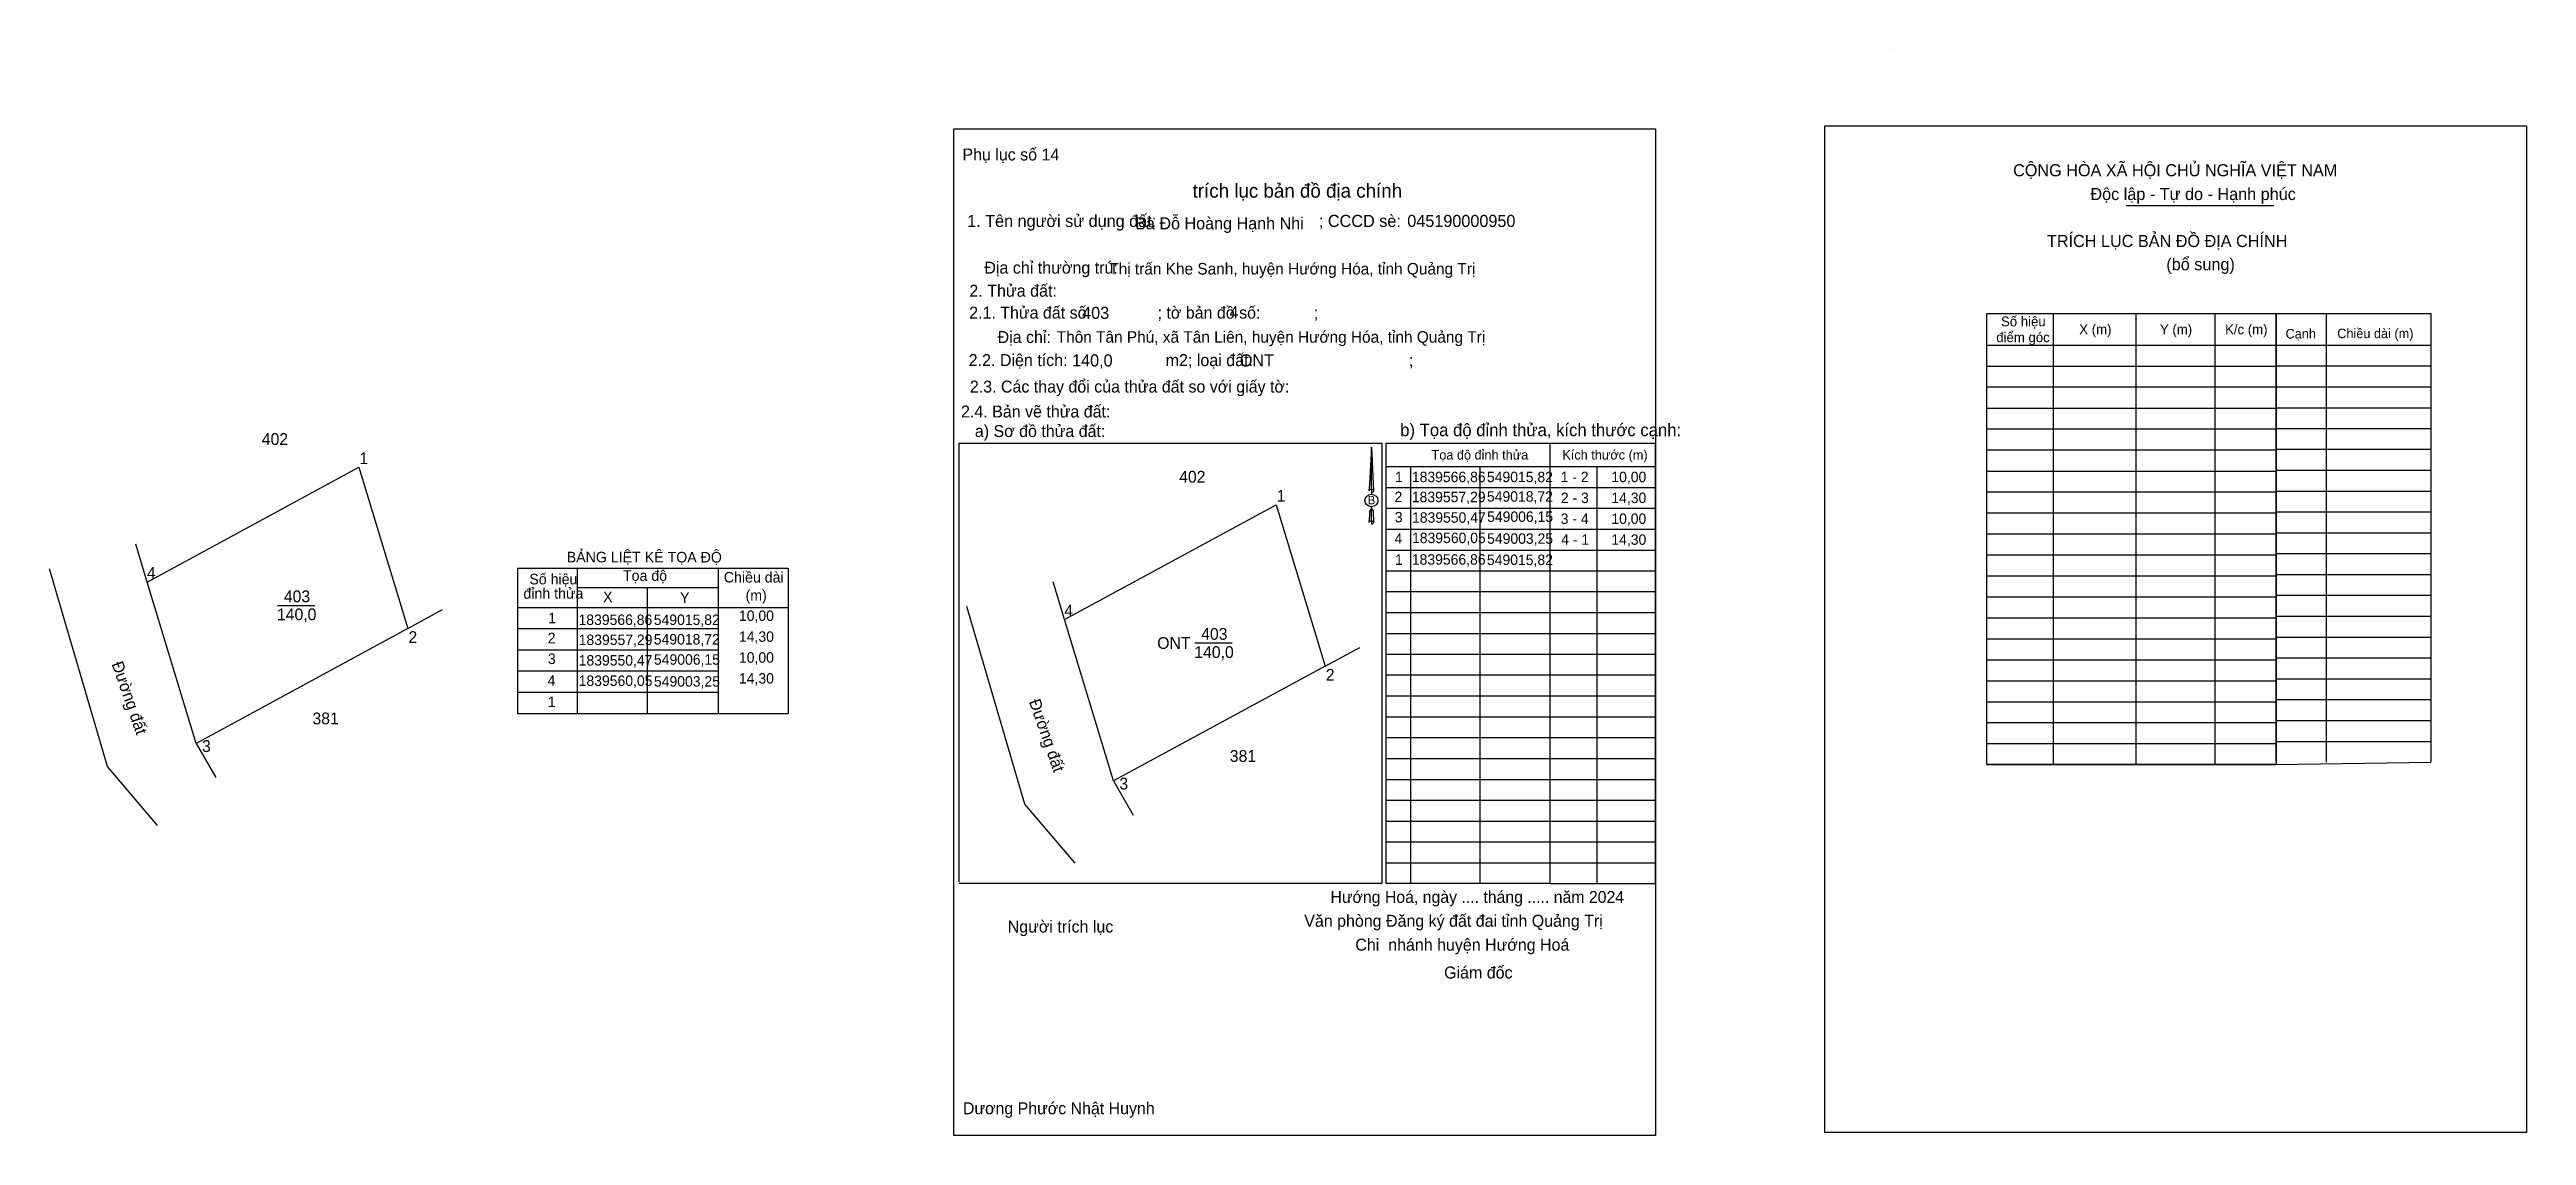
# Model space of a CAD drawing. Extents: x 548943 to 549090, y 1839529 to 1839594.
import ezdxf

# ---------------------------------------------------------------- set-up
doc = ezdxf.new("R2010")
doc.units = 0
for name, color, linetype in [('Level 1', 7, 'Continuous'), ('Level 10', 7, 'Continuous'), ('Level 13', 7, 'Continuous'), ('Level 22', 7, 'Continuous'), ('Level 27', 7, 'Continuous'), ('Level 3', 7, 'Continuous'), ('Level 36', 7, 'Continuous'), ('Level 40', 7, 'Continuous'), ('Level 42', 7, 'Continuous'), ('Level 5', 7, 'Continuous'), ('Level 52', 7, 'Continuous'), ('Level 53', 7, 'Continuous'), ('Level 6', 7, 'Continuous'), ('Level 63', 7, 'Continuous'), ('Level 9', 7, 'Continuous')]:
    doc.layers.add(name, color=color, linetype=linetype)

msp = doc.modelspace()

# ---------------------------------------------------------------- linework, layer by layer
at = {"layer": 'Level 1'}
for p, q in [((549052.49, 1839593.9), (549052.49, 1839593.9)), ((549066.3, 1839584.63), (549075.06, 1839584.63)), ((549078.17, 1839578.22), (549078.17, 1839551.59)), ((549075.2, 1839576.35), (549084.38, 1839576.35)), ((549075.2, 1839575.11), (549084.38, 1839575.11)), ((549075.2, 1839573.87), (549084.38, 1839573.87)), ((549075.2, 1839572.63), (549084.38, 1839572.63)), ((549032.08, 1839544.37), (549032.08, 1839570.52)), ((549032.08, 1839570.52), (549038.32, 1839570.52)), ((549038.32, 1839570.52), (549038.32, 1839544.37)), ((549075.2, 1839571.4), (549084.38, 1839571.4)), ((549022.36, 1839569.14), (549038.32, 1839569.14)), ((549034.85, 1839569.14), (549034.85, 1839544.37)), ((549075.2, 1839570.16), (549084.38, 1839570.16)), ((549022.33, 1839567.9), (549038.32, 1839567.9)), ((549075.2, 1839568.92), (549084.38, 1839568.92)), ((549075.2, 1839567.68), (549084.38, 1839567.68)), ((549022.33, 1839566.66), (549038.32, 1839566.66)), ((549075.2, 1839566.44), (549084.38, 1839566.44)), ((549022.33, 1839565.42), (549038.32, 1839565.42)), ((549075.2, 1839565.2), (549084.38, 1839565.2)), ((549022.33, 1839564.18), (549038.32, 1839564.18)), ((549075.2, 1839563.97), (549084.38, 1839563.97)), ((549022.33, 1839562.95), (549038.32, 1839562.95)), ((549022.33, 1839561.71), (549038.32, 1839561.71)), ((549075.2, 1839562.73), (549084.38, 1839562.73)), ((549022.33, 1839560.47), (549038.32, 1839560.47)), ((549075.2, 1839561.49), (549084.38, 1839561.49)), ((549075.2, 1839560.25), (549084.38, 1839560.25)), ((549022.33, 1839559.23), (549038.32, 1839559.23)), ((549075.2, 1839559.01), (549084.38, 1839559.01)), ((549022.33, 1839557.99), (549038.32, 1839557.99)), ((549075.2, 1839557.78), (549084.38, 1839557.78)), ((549022.33, 1839556.76), (549038.32, 1839556.76)), ((549075.2, 1839556.54), (549084.38, 1839556.54)), ((549022.33, 1839555.52), (549038.32, 1839555.52)), ((549075.2, 1839555.3), (549084.38, 1839555.3)), ((549022.33, 1839554.28), (549038.32, 1839554.28)), ((549022.33, 1839553.04), (549038.32, 1839553.04)), ((549075.2, 1839554.06), (549084.38, 1839554.06)), ((549022.33, 1839551.8), (549038.32, 1839551.8)), ((549075.2, 1839552.82), (549084.38, 1839552.82)), ((549075.2, 1839551.45), (549084.38, 1839551.59)), ((549022.33, 1839550.56), (549038.32, 1839550.56)), ((549022.33, 1839549.33), (549038.32, 1839549.33)), ((549022.33, 1839548.09), (549038.32, 1839548.09)), ((549022.33, 1839546.85), (549038.32, 1839546.85)), ((549022.33, 1839545.61), (549038.32, 1839545.61)), ((549032.08, 1839544.37), (549038.32, 1839544.37))]:
    msp.add_line(p, q, dxfattribs=at)
msp.add_lwpolyline([(549075.2, 1839551.59), (549075.2, 1839578.22), (549084.38, 1839578.22), (549084.38, 1839551.59)], dxfattribs=at)
at = {"layer": 'Level 10'}
msp.add_lwpolyline([(549003.25, 1839560.05), (549015.82, 1839566.86), (549018.72, 1839557.29), (549006.15, 1839550.47)], close=True, dxfattribs=at)
at = {"layer": 'Level 13'}
for points in [[(548996.67, 1839589.18), (549038.34, 1839589.18), (549038.34, 1839529.42), (548996.67, 1839529.42)], [(549048.4, 1839589.36), (549090.07, 1839589.36), (549090.07, 1839529.6), (549048.4, 1839529.6)]]:
    msp.add_lwpolyline(points, close=True, dxfattribs=at)
at = {"layer": 'Level 22'}
msp.add_lwpolyline([(549003.87, 1839545.59), (549000.88, 1839549.09), (548997.45, 1839560.83)], dxfattribs=at)
at = {"layer": 'Level 27'}
for p, q in [((549003.25, 1839560.05), (549002.57, 1839562.29)), ((549018.72, 1839557.29), (549020.78, 1839558.4)), ((549006.15, 1839550.47), (549007.32, 1839548.44))]:
    msp.add_line(p, q, dxfattribs=at)
at = {"layer": 'Level 3'}
for p, q in [((549052.49, 1839593.9), (549052.49, 1839593.9)), ((548996.99, 1839570.52), (549022.09, 1839570.52)), ((548996.99, 1839544.47), (548996.99, 1839570.52)), ((549022.09, 1839570.52), (549022.09, 1839544.37)), ((549022.33, 1839570.52), (549022.33, 1839544.37)), ((549022.33, 1839570.52), (549032.08, 1839570.52)), ((549023.8, 1839569.14), (549023.8, 1839544.37)), ((549027.9, 1839569.14), (549027.9, 1839544.37)), ((549022.09, 1839544.37), (548996.99, 1839544.37)), ((549032.08, 1839544.37), (549022.33, 1839544.37))]:
    msp.add_line(p, q, dxfattribs=at)
at = {"layer": 'Level 40'}
for p, q in [((549021.47, 1839570.28), (549021.35, 1839568.1)), ((549021.47, 1839570.28), (549021.6, 1839567.69)), ((549021.47, 1839570.28), (549021.6, 1839567.69)), ((549021.47, 1839567.78), (549021.47, 1839570.28)), ((549021.47, 1839570.28), (549021.6, 1839567.69)), ((549021.35, 1839568.1), (549021.32, 1839567.69)), ((549021.47, 1839567.78), (549021.47, 1839567.68)), ((549021.47, 1839567.68), (549021.47, 1839567.61)), ((549021.47, 1839567.61), (549021.47, 1839567.51)), ((549021.47, 1839567.61), (549021.47, 1839567.51)), ((549021.47, 1839567.61), (549021.47, 1839567.51)), ((549021.6, 1839567.69), (549021.6, 1839567.69)), ((549021.35, 1839566.23), (549021.32, 1839565.82)), ((549021.36, 1839566.49), (549021.35, 1839566.23)), ((549021.47, 1839566.64), (549021.36, 1839566.49)), ((549021.47, 1839566.64), (549021.47, 1839566.76)), ((549021.47, 1839566.64), (549021.47, 1839566.76)), ((549021.47, 1839566.64), (549021.47, 1839566.76)), ((549021.47, 1839566.64), (549021.57, 1839566.49)), ((549021.47, 1839566.64), (549021.57, 1839566.49)), ((549021.47, 1839566.64), (549021.57, 1839566.49)), ((549021.47, 1839565.91), (549021.47, 1839566.64)), ((549021.57, 1839566.49), (549021.6, 1839565.82)), ((549021.57, 1839566.49), (549021.6, 1839565.82)), ((549021.57, 1839566.49), (549021.6, 1839565.82)), ((549021.47, 1839565.91), (549021.47, 1839565.81)), ((549021.47, 1839565.81), (549021.47, 1839565.74)), ((549021.6, 1839565.82), (549021.6, 1839565.82))]:
    msp.add_line(p, q, dxfattribs=at)
for centre, start_param, end_param in [((549021.47, 1839567.69), 1.570796, 3.074452), ((549021.47, 1839567.69), 0.067141, 1.570796), ((549021.47, 1839567.69), 4.712389, 6.283185), ((549021.47, 1839565.82), 2.491069, 3.074278), ((549021.47, 1839565.82), 1.570796, 2.491069), ((549021.47, 1839565.82), 0.067141, 1.570796), ((549021.47, 1839565.82), 4.712389, 6.283185)]:
    msp.add_ellipse(centre, major_axis=(0.141, 0), ratio=0.614131, start_param=start_param, end_param=end_param, dxfattribs=at)
msp.add_ellipse((549021.47, 1839567.12), major_axis=(0.385, 0), ratio=0.952727, dxfattribs=at)
at = {"layer": 'Level 5'}
for p, q in [((548948.77, 1839562.28), (548948.09, 1839564.52)), ((548970.75, 1839563.1), (548986.84, 1839563.1)), ((548970.75, 1839563.1), (548970.75, 1839554.48)), ((548974.3, 1839563.1), (548974.3, 1839554.48)), ((548974.3, 1839561.95), (548982.7, 1839561.95)), ((548978.46, 1839561.95), (548978.46, 1839554.48)), ((548982.7, 1839554.48), (548982.7, 1839563.1)), ((548986.84, 1839563.1), (548986.84, 1839554.48)), ((548956.51, 1839560.89), (548958.72, 1839560.89)), ((548964.24, 1839559.52), (548966.3, 1839560.64)), ((548970.75, 1839560.77), (548986.84, 1839560.77)), ((548970.75, 1839559.52), (548982.7, 1839559.52)), ((548970.75, 1839558.26), (548982.7, 1839558.26)), ((548970.75, 1839557), (548982.7, 1839557)), ((548970.75, 1839555.75), (548982.7, 1839555.75)), ((548970.75, 1839554.48), (548986.84, 1839554.48)), ((548951.67, 1839552.7), (548952.84, 1839550.67))]:
    msp.add_line(p, q, dxfattribs=at)
msp.add_lwpolyline([(548948.77, 1839562.28), (548961.34, 1839569.09), (548964.24, 1839559.52), (548951.67, 1839552.7)], close=True, dxfattribs=at)
msp.add_lwpolyline([(548949.38, 1839547.82), (548946.4, 1839551.33), (548942.96, 1839563.06)], dxfattribs=at)
at = {"layer": 'Level 53'}
for p, q in [((548996.67, 1839589.18), (548996.67, 1839589.18)), ((549038.34, 1839529.42), (549038.34, 1839529.42))]:
    msp.add_line(p, q, dxfattribs=at)
at = {"layer": 'Level 63'}
for p, q in [((549061.95, 1839578.22), (549061.95, 1839551.45)), ((549066.86, 1839578.22), (549066.86, 1839551.45)), ((549071.55, 1839578.22), (549071.55, 1839551.45)), ((549058.01, 1839576.35), (549075.2, 1839576.35)), ((549058.01, 1839575.1), (549075.2, 1839575.1)), ((549058.01, 1839573.86), (549075.2, 1839573.86)), ((549058.01, 1839572.61), (549075.2, 1839572.61)), ((549058.01, 1839571.37), (549075.2, 1839571.37)), ((549058.01, 1839570.12), (549075.2, 1839570.12)), ((549058.01, 1839568.87), (549075.2, 1839568.87)), ((549058.01, 1839567.63), (549075.2, 1839567.63)), ((549058.01, 1839566.38), (549075.2, 1839566.38)), ((549058.01, 1839565.14), (549075.2, 1839565.14)), ((549058.01, 1839563.89), (549075.2, 1839563.89)), ((549058.01, 1839562.65), (549075.2, 1839562.65)), ((549058.01, 1839561.4), (549075.2, 1839561.4)), ((549058.01, 1839560.16), (549075.2, 1839560.16)), ((549058.01, 1839558.91), (549075.2, 1839558.91)), ((549058.01, 1839557.66), (549075.2, 1839557.66)), ((549058.01, 1839556.42), (549075.2, 1839556.42)), ((549058.01, 1839555.17), (549075.2, 1839555.17)), ((549058.01, 1839553.93), (549075.2, 1839553.93)), ((549058.01, 1839552.69), (549075.2, 1839552.69)), ((549058.01, 1839551.45), (549075.2, 1839551.45))]:
    msp.add_line(p, q, dxfattribs=at)
msp.add_lwpolyline([(549058.01, 1839578.22), (549075.2, 1839578.22), (549075.2, 1839551.45), (549058.01, 1839551.45)], close=True, dxfattribs=at)
at = {"layer": 'Level 9'}
msp.add_line((549010.99, 1839558.66), (549013.2, 1839558.66), dxfattribs=at)

# ---------------------------------------------------------------- texts
at = {"layer": 'Level 1'}
for s, height, p in [('Phụ lục số 14', 0.7099, (548997.18, 1839587.31)), ('CỘNG HÒA XÃ HỘI CHỦ NGHĨA VIỆT NAM', 0.7198, (549059.58, 1839586.37)), ('Độc lập - Tự do - Hạnh phúc', 0.7198, (549064.17, 1839584.96)), ('1. Tên người sử dụng đất:', 0.7196, (548997.46, 1839583.36)), ('Bà Đỗ Hoàng Hạnh Nhi', 0.7164, (549007.44, 1839583.22)), ('; CCCD sè:', 0.72, (549018.35, 1839583.36)), ('045190000950', 0.7196, (549023.6, 1839583.36)), ('TRÍCH LỤC BẢN ĐỒ ĐỊA CHÍNH', 0.7198, (549061.59, 1839582.17)), ('Địa chỉ thường trú:', 0.7123, (548998.48, 1839580.59)), ('(bổ sung)', 0.72, (549068.68, 1839580.79)), ('2. Thửa đất:', 0.7139, (548997.59, 1839579.22)), ('2.1. Thửa đất số:               ; tờ bản đồ số:            ;', 0.7099, (548997.58, 1839577.92)), ('Địa chỉ:', 0.71, (548999.27, 1839576.47)), ('Cạnh', 0.564, (549075.76, 1839576.74)), ('Chiều dài (m)', 0.5638, (549078.83, 1839576.76)), ('2.2. Diện tích:                      m2; loại đất:                                   ;', 0.7123, (548997.55, 1839575.1)), ('2.3. Các thay đổi của thửa đất so với giấy tờ:', 0.7099, (548997.62, 1839573.53)), ('2.4. Bản vẽ thửa đất: ', 0.7099, (548997.1, 1839572.05)), ('a) Sơ đồ thửa đất: ', 0.7099, (548997.92, 1839570.89)), ('Tọa độ đỉnh thửa', 0.5638, (549025.04, 1839569.55)), ('Kích thước (m)', 0.5638, (549032.81, 1839569.55)), ('Văn phòng Đăng ký đất đai tỉnh Quảng Trị', 0.7099, (549017.48, 1839541.81)), ('Hướng Hoá, ngày .... tháng ..... năm 2024', 0.7026, (549019.04, 1839543.23)), ('Người trích lục', 0.7099, (548999.87, 1839541.47)), (' Chi  nhánh huyện Hướng Hoá', 0.7099, (549020.25, 1839540.39)), (' Giám đốc', 0.711, (549025.52, 1839538.74)), ('Dương Phước Nhật Huynh', 0.7069, (548997.21, 1839530.68))]:
    msp.add_text(s, height=height, dxfattribs=at).set_placement(p)
at = {"layer": 'Level 10'}
msp.add_text('b) Tọa độ đỉnh thửa, kích thước cạnh:', height=0.741, dxfattribs=at).set_placement((549023.18, 1839570.94))
at = {"layer": 'Level 13'}
for s, p in [('ONT', (549008.75, 1839558.31)), ('403', (549011.36, 1839558.85)), ('140,0', (549010.95, 1839557.77))]:
    msp.add_text(s, height=0.7, dxfattribs=at).set_placement(p)
at = {"layer": 'Level 36'}
for s, p in [('402', (549010.05, 1839568.18)), ('381', (549013.06, 1839551.6))]:
    msp.add_text(s, height=0.7, dxfattribs=at).set_placement(p)
msp.add_text('Đường đất', height=0.7, rotation=289.2772, dxfattribs=at).set_placement((549001.12, 1839555.19))
at = {"layer": 'Level 40'}
msp.add_text('B', height=0.504, dxfattribs=at).set_placement((549021.25, 1839566.89))
at = {"layer": 'Level 42'}
msp.add_text(' trích lục bản đồ địa chính', height=0.8328, dxfattribs=at).set_placement((549010.54, 1839585.1))
at = {"layer": 'Level 5'}
for s, height, p in [('402', 0.7, (548955.57, 1839570.42)), ('1', 0.7, (548961.37, 1839569.28)), ('4', 0.7, (548948.75, 1839562.47)), ('403', 0.7, (548956.88, 1839561.08)), ('đỉnh thửa', 0.629, (548971.11, 1839561.29)), ('Số hiệu', 0.629, (548971.46, 1839562.14)), ('Chiều dài', 0.629, (548983.01, 1839562.25)), ('(m)', 0.629, (548984.3, 1839561.18)), ('140,0', 0.7, (548956.47, 1839560.01)), ('1', 0.629, (548972.58, 1839559.83)), ('1839566,86', 0.62, (548974.38, 1839559.73)), ('549015,82', 0.62, (548978.85, 1839559.73)), ('10,00', 0.62, (548983.91, 1839559.97)), ('2', 0.7, (548964.28, 1839558.66)), ('2', 0.629, (548972.55, 1839558.64)), ('1839557,29', 0.62, (548974.39, 1839558.54)), ('549018,72', 0.62, (548978.85, 1839558.57)), ('14,30', 0.62, (548983.91, 1839558.73)), ('3', 0.629, (548972.56, 1839557.41)), ('1839550,47', 0.62, (548974.39, 1839557.32)), ('549006,15', 0.62, (548978.86, 1839557.37)), ('10,00', 0.62, (548983.91, 1839557.49)), ('4', 0.629, (548972.54, 1839556.12)), ('1839560,05', 0.62, (548974.39, 1839556.11)), ('549003,25', 0.62, (548978.86, 1839556.07)), ('14,30', 0.62, (548983.91, 1839556.25)), ('381', 0.7, (548958.58, 1839553.83)), ('1', 0.629, (548972.55, 1839554.85)), ('3', 0.7, (548952.02, 1839552.19))]:
    msp.add_text(s, height=height, dxfattribs=at).set_placement(p)
for s, height, rotation, p in [('BẢNG LIỆT KÊ TỌA ĐỘ', 0.6295, 359.9219, (548973.68, 1839563.45)), ('X', 0.629, 359.9219, (548975.84, 1839561.08)), ('Tọa độ', 0.629, 359.9219, (548977.02, 1839562.35)), ('Y', 0.629, 359.9219, (548980.41, 1839561.04)), ('Đường đất', 0.7, 289.2772, (548946.64, 1839557.42))]:
    msp.add_text(s, height=height, rotation=rotation, dxfattribs=at).set_placement(p)
at = {"layer": 'Level 52'}
for s, p in [('2', (549022.84, 1839567.03)), ('1', (549022.87, 1839568.21)), ('1839566,86', (549023.87, 1839568.21)), ('1839557,29', (549023.87, 1839567.02)), ('549015,82', (549028.33, 1839568.21)), ('549018,72', (549028.33, 1839567.05)), ('2 - 3', (549032.72, 1839566.97)), ('1 - 2', (549032.71, 1839568.21)), ('10,00', (549035.72, 1839568.21)), ('14,30', (549035.72, 1839566.97)), ('3', (549022.86, 1839565.82)), ('1839550,47', (549023.88, 1839565.8)), ('549006,15', (549028.34, 1839565.85)), ('3 - 4', (549032.71, 1839565.73)), ('10,00', (549035.72, 1839565.73)), ('4', (549022.84, 1839564.55)), ('1839560,05', (549023.88, 1839564.59)), ('549003,25', (549028.34, 1839564.55)), ('4 - 1', (549032.74, 1839564.49)), ('14,30', (549035.72, 1839564.49)), ('1', (549022.87, 1839563.3)), ('1839566,86', (549023.87, 1839563.31)), ('549015,82', (549028.33, 1839563.29))]:
    msp.add_text(s, height=0.62, dxfattribs=at).set_placement(p)
at = {"layer": 'Level 6'}
for s, height, p in [('Thị trấn Khe Sanh, huyện Hướng Hóa, tỉnh Quảng Trị', 0.6836, (549005.9, 1839580.54)), ('403', 0.72, (549004.29, 1839577.9)), ('4', 0.72, (549013.04, 1839577.94)), ('Thôn Tân Phú, xã Tân Liên, huyện Hướng Hóa, tỉnh Quảng Trị', 0.6836, (549002.78, 1839576.49)), ('140,0', 0.72, (549003.69, 1839575.08)), ('ONT', 0.72, (549013.65, 1839575.08)), ('.', 0.581, (549013.71, 1839573.55))]:
    msp.add_text(s, height=height, dxfattribs=at).set_placement(p)
at = {"layer": 'Level 63'}
for s, p in [('Số hiệu', (549058.86, 1839577.46)), ('điểm góc', (549058.58, 1839576.52)), ('X (m)', (549063.51, 1839576.99)), ('Y (m)', (549068.3, 1839576.99)), ('K/c (m)', (549072.17, 1839576.99))]:
    msp.add_text(s, height=0.585, dxfattribs=at).set_placement(p)
at = {"layer": 'Level 9'}
for s, p in [('1', (549015.85, 1839567.05)), ('4', (549003.23, 1839560.24)), ('2', (549018.76, 1839556.42)), ('3', (549006.5, 1839549.96))]:
    msp.add_text(s, height=0.7, dxfattribs=at).set_placement(p)

doc.saveas('drawing.dxf')
